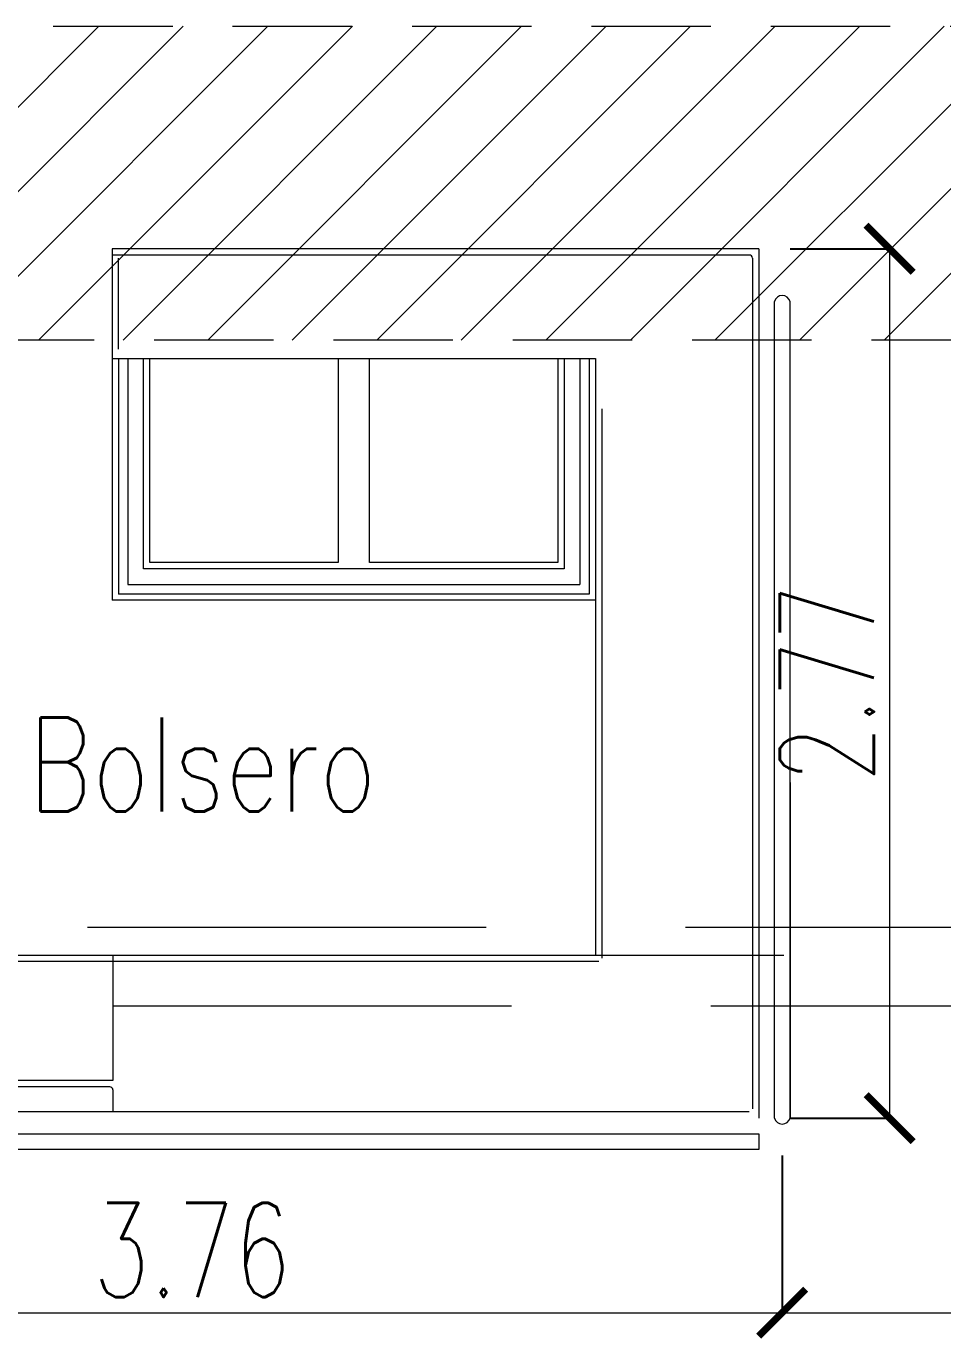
# Model space of a CAD drawing. Header units: millimetres. Extents: x 2828 to 3406, y 849 to 1266.
# Drawn here: x 2948.212 to 2951.133, y 1100.284 to 1104.466 of the extents above; entities that cross this region are included whole.
import ezdxf

# ---------------------------------------------------------------- set-up
doc = ezdxf.new("R2010")
doc.units = ezdxf.units.MM
doc.header["$PDMODE"] = 34
doc.header["$PDSIZE"] = -10
doc.linetypes.add('DASHDOT', pattern=[1, 0.5, -0.25, 0, -0.25])
doc.linetypes.add('DASHED', pattern=[19.05, 12.7, -6.35])
doc.layers.get('DEFPOINTS').update_dxf_attribs({"lineweight": 5})
for name, color, linetype, lineweight in [('equipa cotas', 222, 'Continuous', 5), ('EQUIPAMIENTO', 4, 'Continuous', 15), ('proyecciones', 221, 'DASHED', 5)]:
    doc.layers.add(name, color=color, linetype=linetype, lineweight=lineweight)
doc.layers.add('lucernarios nuevos', color=252, linetype='DASHED', lineweight=9, true_color=0x696969)
doc.styles.add('100', font='romans.shx', dxfattribs={"width": 0.75, "height": 0.2})
doc.styles.add('250-cts', font='romans.shx', dxfattribs={"width": 0.7, "height": 0.25})
doc.dimstyles.new('250', dxfattribs={"dimtxt": 0.3, "dimasz": 0.15, "dimexe": 0, "dimexo": 0.1, "dimgap": 0.05, "dimtad": 1, "dimzin": 0, "dimdsep": 46, "dimtxsty": '250-cts', "dimblk": 'ARCHTICK', "dimcen": 0.02, "dimclrd": 256, "dimclre": 256, "dimclrt": 256, "dimazin": 0, "dimtfac": 1, "dimtofl": 0, "dimtmove": 1, "dimatfit": 0, "dimldrblk": 'OPEN90', "dimfxl": 1, "dimtolj": 1, "dimtzin": 0, "dimlwd": -1, "dimarcsym": 0})

# ---------------------------------------------------------------- blocks, each defined once
blk = doc.blocks.new('BOLSERO 2')
at = {"layer": 'EQUIPAMIENTO'}
for p, q in [((2950.5461, 1103.757), (2948.4861, 1103.757)), ((2950.5461, 1103.757), (2950.5461, 1100.987)), ((2948.4861, 1103.407), (2950.0261, 1103.407)), ((2948.5061, 1103.407), (2948.5061, 1102.657)), ((2948.5361, 1103.407), (2948.5361, 1102.687)), ((2948.5861, 1102.737), (2948.5861, 1103.407)), ((2949.9261, 1103.407), (2949.9261, 1102.737)), ((2949.9761, 1103.407), (2949.9761, 1102.687)), ((2950.0061, 1103.407), (2950.0061, 1102.657)), ((2950.0261, 1103.407), (2950.0261, 1102.637)), ((2950.0261, 1103.237), (2950.0261, 1101.507)), ((2949.9261, 1102.737), (2948.5861, 1102.737)), ((2948.5361, 1102.687), (2949.9761, 1102.687)), ((2950.0061, 1102.657), (2948.5061, 1102.657)), ((2950.6461, 1102.057), (2950.6461, 1100.987)), ((2950.6461, 1102.057), (2950.6461, 1100.987)), ((2950.5961, 1100.987), (2950.5961, 1102.007)), ((2950.5961, 1100.987), (2950.5961, 1102.007)), ((2947.5788, 1101.507), (2950.6261, 1101.507)), ((2948.4884, 1101.507), (2948.4884, 1101.107)), ((2948.4787, 1101.087), (2947.0588, 1101.087)), ((2948.4884, 1101.107), (2947.0788, 1101.107)), ((2948.4884, 1101.0772), (2948.4884, 1101.007))]:
    blk.add_line(p, q, dxfattribs=at)
at = {"layer": 'EQUIPAMIENTO', "ltscale": 0.02}
for p in [(2948.4861, 1103.757), (2950.0261, 1102.637)]:
    blk.add_line(p, (2948.4861, 1102.637), dxfattribs=at)
at = {"layer": 'EQUIPAMIENTO', "linetype": 'Continuous', "ltscale": 0.02}
for p, q in [((2950.5163, 1103.737), (2948.4861, 1103.737)), ((2948.5061, 1103.4367), (2948.5061, 1103.7272)), ((2950.5261, 1103.7272), (2950.5261, 1101.0167)), ((2950.5961, 1100.987), (2950.5961, 1103.5893)), ((2950.6461, 1100.987), (2950.6461, 1103.5893)), ((2950.0461, 1103.2472), (2950.0461, 1101.4967)), ((2947.5684, 1101.487), (2948.4884, 1101.487)), ((2947.9084, 1101.487), (2950.0363, 1101.487)), ((2950.5158, 1101.007), (2946.9788, 1101.007))]:
    blk.add_line(p, q, dxfattribs=at)
at = {"layer": 'EQUIPAMIENTO'}
for points in [[(2949.2061, 1103.407), (2949.2061, 1102.757), (2948.6061, 1102.757), (2948.6061, 1103.407)], [(2949.9061, 1103.407), (2949.9061, 1102.757), (2949.3061, 1102.757), (2949.3061, 1103.407)]]:
    blk.add_lwpolyline(points, dxfattribs=at)
for points in [[(2950.5461, 1100.937), (2950.5461, 1100.887), (2946.9588, 1100.887), (2946.9588, 1100.937)], [(2946.9588, 1100.887), (2946.9588, 1100.937), (2950.5461, 1100.937), (2950.5461, 1100.887)]]:
    blk.add_lwpolyline(points, close=True, dxfattribs=at)
at = {"layer": 'EQUIPAMIENTO', "linetype": 'Continuous', "ltscale": 0.02}
for centre, radius, start, end in [((2950.5161, 1103.727), 0.01, 1.4707, 91.4707), ((2950.6211, 1103.5818), 0.0261, 16.6992, 163.3008), ((2948.4784, 1101.077), 0.01, 1.4707, 91.4707), ((2950.6211, 1100.9945), 0.0261, 196.6992, 343.3008)]:
    blk.add_arc(centre, radius, start, end, dxfattribs=at)
blk = doc.blocks.new('_ARCHTICK')
at = {"color": 0, "linetype": 'ByBlock', "const_width": 0.15}
blk.add_lwpolyline([(-0.5, -0.5), (0.5, 0.5)], dxfattribs=at)
blk = doc.blocks.new('*D318')
at = {"layer": 'DEFPOINTS', "color": 0, "transparency": 16777216}
for p in [(2950.6211, 1100.9684), (2946.8588, 1100.8767), (2950.6211, 1100.3675)]:
    blk.add_point(p, dxfattribs=at)
at = {"layer": 'equipa cotas', "linetype": 'DASHDOT', "lineweight": -2, "transparency": 16777216}
for p, q in [((2950.6211, 1100.8684), (2950.6211, 1100.3675)), ((2946.8588, 1100.7767), (2946.8588, 1100.3675))]:
    blk.add_line(p, q, dxfattribs=at)
at = {"layer": 'equipa cotas', "transparency": 16777216}
blk.add_line((2946.8588, 1100.3675), (2950.6211, 1100.3675), dxfattribs=at)
at = {"layer": 'equipa cotas', "transparency": 16777216, "xscale": 0.15, "yscale": 0.15, "zscale": 0.15, "rotation": 180}
blk.add_blockref('_ARCHTICK', (2946.8588, 1100.3675), dxfattribs=at)
at = {"layer": 'equipa cotas', "transparency": 16777216, "xscale": 0.15, "yscale": 0.15, "zscale": 0.15}
blk.add_blockref('_ARCHTICK', (2950.6211, 1100.3675), dxfattribs=at)
at = {"layer": 'equipa cotas', "transparency": 16777216, "insert": (2948.7399, 1100.5675), "char_height": 0.3, "attachment_point": 5, "style": '250-cts'}
blk.add_mtext('\\A1;3.76', dxfattribs=at)
blk = doc.blocks.new('_Open90')
at = {"color": 0, "linetype": 'ByBlock', "lineweight": -2}
for p, q in [((-0.5, 0.5), (0, 0)), ((0, 0), (-1, 0)), ((0, 0), (-0.5, -0.5))]:
    blk.add_line(p, q, dxfattribs=at)
blk = doc.blocks.new('*D262')
at = {"layer": 'DEFPOINTS', "color": 0, "transparency": 16777216}
for p in [(2953.2196, 1100.5565), (2950.6211, 1100.3675), (2953.2196, 1100.3675)]:
    blk.add_point(p, dxfattribs=at)
at = {"layer": 'equipa cotas', "linetype": 'DASHDOT', "lineweight": -2, "transparency": 16777216}
for p, q in [((2950.6211, 1100.4675), (2950.6211, 1100.3675)), ((2953.2196, 1100.4565), (2953.2196, 1100.3675))]:
    blk.add_line(p, q, dxfattribs=at)
at = {"layer": 'equipa cotas', "transparency": 16777216}
blk.add_line((2950.6211, 1100.3675), (2953.2196, 1100.3675), dxfattribs=at)
at = {"layer": 'equipa cotas', "transparency": 16777216, "xscale": 0.15, "yscale": 0.15, "zscale": 0.15, "rotation": 180}
blk.add_blockref('_ARCHTICK', (2950.6211, 1100.3675), dxfattribs=at)
at = {"layer": 'equipa cotas', "transparency": 16777216, "xscale": 0.15, "yscale": 0.15, "zscale": 0.15}
blk.add_blockref('_ARCHTICK', (2953.2196, 1100.3675), dxfattribs=at)
at = {"layer": 'equipa cotas', "transparency": 16777216, "insert": (2951.9203, 1100.5675), "char_height": 0.3, "attachment_point": 5, "style": '250-cts'}
blk.add_mtext('\\A1;2.60', dxfattribs=at)
blk = doc.blocks.new('*D319')
at = {"layer": 'DEFPOINTS', "color": 0, "transparency": 16777216}
for p in [(2950.5461, 1103.757), (2950.5461, 1100.987), (2950.9632, 1100.987)]:
    blk.add_point(p, dxfattribs=at)
at = {"layer": 'equipa cotas', "linetype": 'DASHDOT', "lineweight": -2, "transparency": 16777216}
for p, q in [((2950.6461, 1103.757), (2950.9632, 1103.757)), ((2950.6461, 1100.987), (2950.9632, 1100.987))]:
    blk.add_line(p, q, dxfattribs=at)
at = {"layer": 'equipa cotas', "transparency": 16777216}
blk.add_line((2950.9632, 1103.757), (2950.9632, 1100.987), dxfattribs=at)
at = {"layer": 'equipa cotas', "transparency": 16777216, "xscale": 0.15, "yscale": 0.15, "zscale": 0.15}
for p, rotation in [((2950.9632, 1103.757), 90), ((2950.9632, 1100.987), 270)]:
    blk.add_blockref('_ARCHTICK', p, dxfattribs=dict(at, rotation=rotation))
at = {"layer": 'equipa cotas', "transparency": 16777216, "insert": (2950.7632, 1102.372), "char_height": 0.3, "attachment_point": 5, "rotation": 90, "style": '250-cts'}
blk.add_mtext('\\A1;2.77', dxfattribs=at)
blk = doc.blocks.new('A$C371A6B59')
at = {"layer": 'lucernarios nuevos'}
h = blk.add_hatch(dxfattribs=at)
h.set_pattern_fill('ANSI31', color=256, scale=0.06)
h.set_pattern_definition([(45, (-2882.44147, -1108.54296), (-0.134703842, 0.134703842), [])])
h.paths.add_polyline_path([(18.4407, 1), (34.5731, 1), (34.5731, 0), (18.4407, 0)])
at = {"layer": 'lucernarios nuevos', "ltscale": 0.03}
blk.add_lwpolyline([(18.4407, 1), (34.5731, 1), (34.5731, 0), (18.4407, 0)], close=True, dxfattribs=at)

msp = doc.modelspace()

# ---------------------------------------------------------------- linework, layer by layer
at = {"layer": 'proyecciones', "color": 251, "ltscale": 0.1, "true_color": 0x6b6b6b}
for p, q in [((2936.9774, 1101.5954), (2954.9437, 1101.5954)), ((2937.0588, 1101.3454), (2954.9437, 1101.3454))]:
    msp.add_line(p, q, dxfattribs=at)

# ---------------------------------------------------------------- block references
at = {"layer": 'EQUIPAMIENTO'}
msp.add_blockref('BOLSERO 2', (0, 0), dxfattribs=at)
at = {"layer": 'lucernarios nuevos'}
msp.add_blockref('A$C371A6B59', (2919.5706, 1103.4659), dxfattribs=at)

# ---------------------------------------------------------------- texts
at = {"layer": 'EQUIPAMIENTO', "insert": (2948.2194, 1102.264), "char_height": 0.3, "attachment_point": 1, "style": '100'}
msp.add_mtext_dynamic_manual_height_columns('Bolsero', width=7.765117, gutter_width=12.5, heights=[0], dxfattribs=at)

# ---------------------------------------------------------------- dimensions: what is measured, and where the dimension line sits
at = {"layer": 'equipa cotas'}
dim = msp.add_linear_dim(base=(2950.9632, 1100.987), p1=(2950.5461, 1103.757), p2=(2950.5461, 1100.987), angle=90, dimstyle='250', dxfattribs=at)
dim.commit()
dim.dimension.update_dxf_attribs({"geometry": '*D319', "text_midpoint": (2950.7632, 1102.372)})
for base, p1, p2, picture, middle in [((2950.6211, 1100.3675), (2946.8588, 1100.8767), (2950.6211, 1100.9684), '*D318', (2948.7399, 1100.5675)), ((2953.2196, 1100.3675), (2950.6211, 1100.3675), (2953.2196, 1100.5565), '*D262', (2951.9203, 1100.5675))]:
    dim = msp.add_linear_dim(base=base, p1=p1, p2=p2, dimstyle='250', dxfattribs=at)
    dim.commit()
    dim.dimension.update_dxf_attribs({"geometry": picture, "text_midpoint": middle})

doc.saveas('drawing.dxf')
